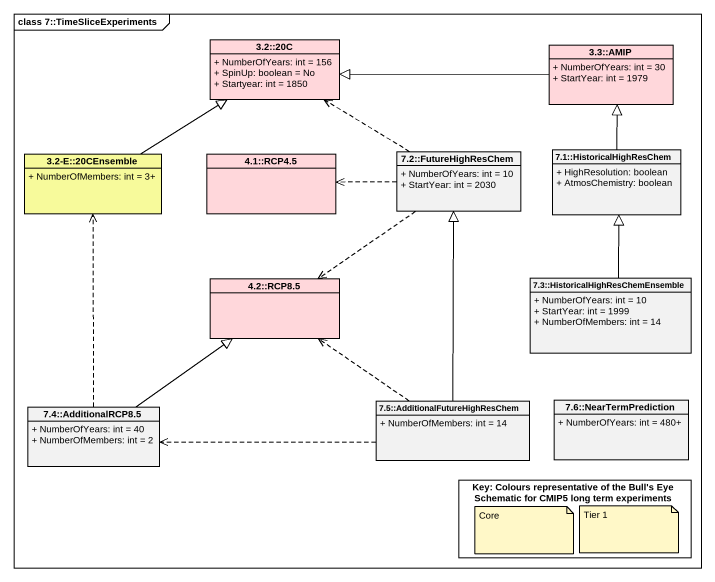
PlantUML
@startuml
mainframe class 7::TimeSliceExperiments
allowmixing
hide circle
hide empty members
skinparam classAttributeIconSize 0
class "3.2::20C" as c3_2_20C #FFD7DB {
  + NumberOfYears: int = 156
  + SpinUp: boolean = No
  + Startyear: int = 1850
}
class "3.3::AMIP" as c3_3_AMIP #FFD7DB {
  + NumberOfYears: int = 30
  + StartYear: int = 1979
}
class "3.2-E::20CEnsemble" as c3_2_E_20CEnsemble #F7FA9B {
  + NumberOfMembers: int = 3+
}
class "4.1::RCP4.5" as c4_1_RCP4_5 #FFD7DB
class "7.2::FutureHighResChem" as c7_2_FutureHighResChem {
  + NumberOfYears: int = 10
  + StartYear: int = 2030
}
class "7.1::HistoricalHighResChem" as c7_1_HistoricalHighResChem {
  + HighResolution: boolean
  + AtmosChemistry: boolean
}
class "4.2::RCP8.5" as c4_2_RCP8_5 #FFD7DB
class "7.3::HistoricalHighResChemEnsemble" as c7_3_HistoricalHighResChemEns {
  + NumberOfYears: int = 10
  + StartYear: int = 1999
  + NumberOfMembers: int = 14
}
class "7.5::AdditionalFutureHighResChem" as c7_5_AdditionalFutureHighResC {
  + NumberOfMembers: int = 14
}
class "7.6::NearTermPrediction" as c7_6_NearTermPrediction {
  + NumberOfYears: int = 480+
}
class "7.4::AdditionalRCP8.5" as c7_4_AdditionalRCP8_5 {
  + NumberOfYears: int = 40
  + NumberOfMembers: int = 2
}
rectangle "Key: Colours representative of the Bull's Eye Schematic for CMIP5 long term experiments" as Key_Colours_representative
c3_3_AMIP -left-|> c3_2_20C
c3_2_E_20CEnsemble -up-|> c3_2_20C
c7_2_FutureHighResChem .up.> c3_2_20C
c7_2_FutureHighResChem .left.> c4_1_RCP4_5
c7_2_FutureHighResChem ..> c4_2_RCP8_5
c7_1_HistoricalHighResChem -up-|> c3_3_AMIP
c7_3_HistoricalHighResChemEns -up-|> c7_1_HistoricalHighResChem
c7_5_AdditionalFutureHighResC -up-|> c7_2_FutureHighResChem
c7_5_AdditionalFutureHighResC .up.> c4_2_RCP8_5
c7_5_AdditionalFutureHighResC .left.> c7_4_AdditionalRCP8_5
c7_4_AdditionalRCP8_5 .up.> c3_2_E_20CEnsemble
c7_4_AdditionalRCP8_5 -up-|> c4_2_RCP8_5
note as N1
  Core
end note
note as N2
  Tier 1
end note
@enduml
